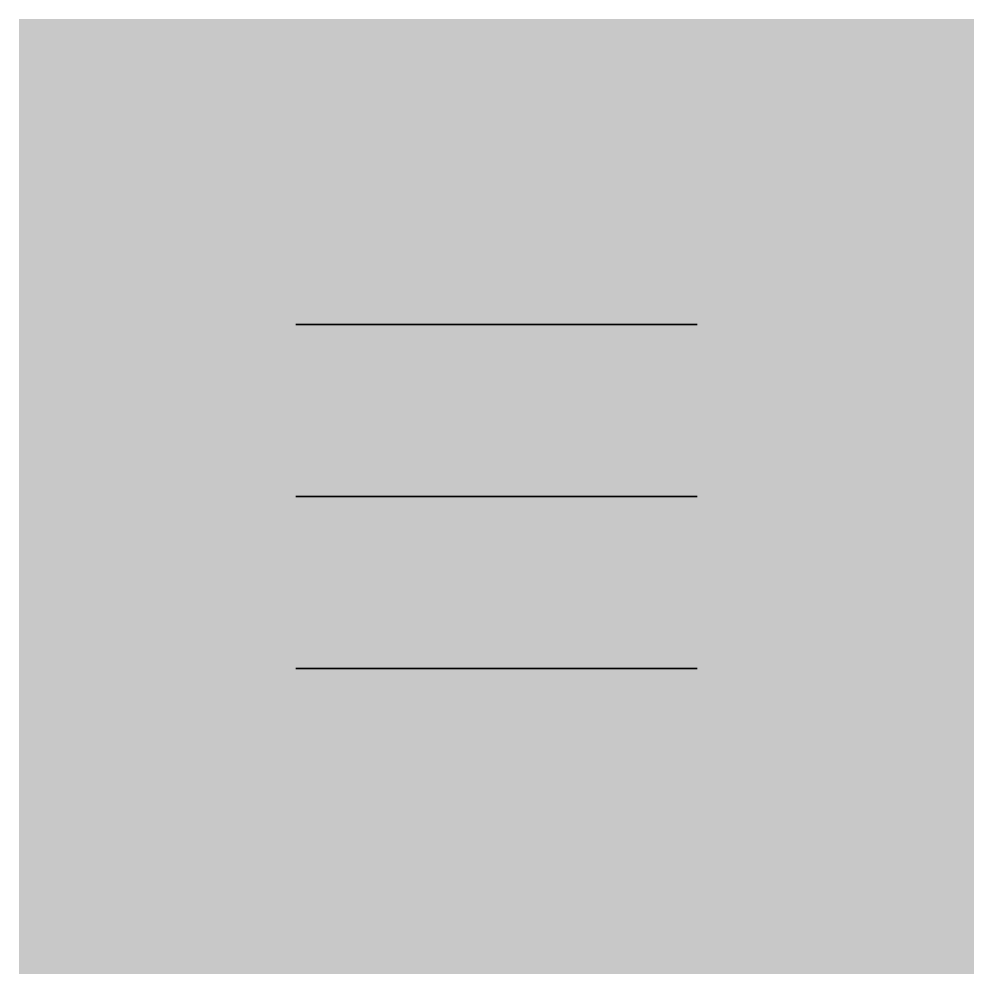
# Model space of a CAD drawing. Header units: millimetres. Extents: x -10 to 0, y 0 to 10.
import ezdxf

# ---------------------------------------------------------------- set-up
doc = ezdxf.new("R2010")
doc.units = ezdxf.units.MM
doc.layers.get('0').update_dxf_attribs({"lineweight": 35, "true_color": 0xffffff})

msp = doc.modelspace()

# ---------------------------------------------------------------- hatches: boundary and pattern name
at = {"true_color": 0x000000}
msp.add_hatch(color=7, dxfattribs=at).paths.add_polyline_path([(-10, 0), (-10, 10), (0, 10), (0, 0)])

# ---------------------------------------------------------------- linework, layer by layer
for p, q in [((-7.1, 6.8), (-2.9, 6.8)), ((-7.1, 5), (-2.9, 5)), ((-7.1, 3.2), (-2.9, 3.2))]:
    msp.add_line(p, q)

doc.saveas('drawing.dxf')
